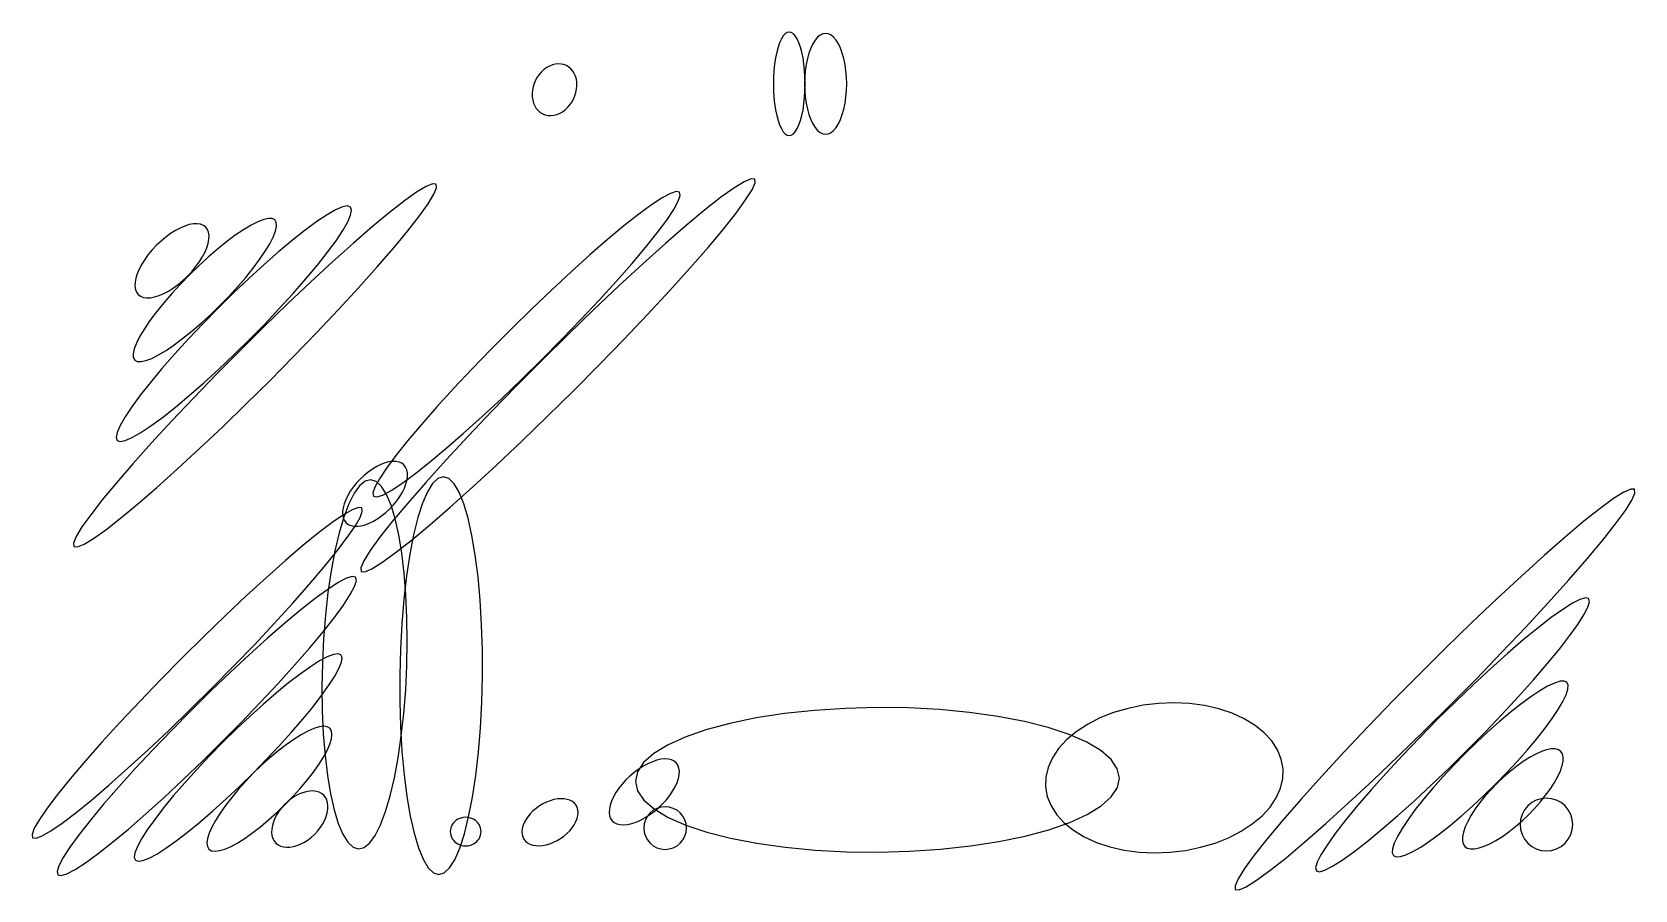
# Model space of a CAD drawing. Extents: x -292 to 292, y -205 to 211.
# Drawn here: x 71.9 to 129.3, y 107.3 to 138 of the extents above; entities that cross this region are included whole.
import ezdxf

# ---------------------------------------------------------------- set-up
doc = ezdxf.new("R2010")
doc.units = 0

msp = doc.modelspace()

# ---------------------------------------------------------------- linework, layer by layer
at = {"layer": 'CIRCLES'}
for p, q in [((94.466, 110.256), (94.322, 110.212)), ((94.615, 110.27), (94.466, 110.256)), ((94.764, 110.256), (94.615, 110.27)), ((94.908, 110.212), (94.764, 110.256)), ((125.507, 110.3), (125.39, 110.157)), ((125.65, 110.418), (125.507, 110.3)), ((125.813, 110.505), (125.65, 110.418)), ((125.99, 110.559), (125.813, 110.505)), ((126.174, 110.577), (125.99, 110.559)), ((126.359, 110.559), (126.174, 110.577)), ((126.536, 110.505), (126.359, 110.559)), ((126.699, 110.418), (126.536, 110.505)), ((126.842, 110.3), (126.699, 110.418)), ((126.959, 110.157), (126.842, 110.3)), ((93.865, 109.655), (93.85, 109.506)), ((93.909, 109.798), (93.865, 109.655)), ((93.979, 109.931), (93.909, 109.798)), ((94.074, 110.046), (93.979, 109.931)), ((94.19, 110.142), (94.074, 110.046)), ((94.322, 110.212), (94.19, 110.142)), ((95.04, 110.142), (94.908, 110.212)), ((95.156, 110.046), (95.04, 110.142)), ((95.251, 109.931), (95.156, 110.046)), ((95.321, 109.798), (95.251, 109.931)), ((95.365, 109.655), (95.321, 109.798)), ((95.38, 109.506), (95.365, 109.655)), ((125.249, 109.817), (125.23, 109.633)), ((125.302, 109.994), (125.249, 109.817)), ((125.39, 110.157), (125.302, 109.994)), ((127.047, 109.994), (126.959, 110.157)), ((127.1, 109.817), (127.047, 109.994)), ((127.119, 109.633), (127.1, 109.817)), ((93.85, 109.506), (93.865, 109.357)), ((93.865, 109.357), (93.909, 109.213)), ((93.909, 109.213), (93.979, 109.081)), ((93.979, 109.081), (94.074, 108.965)), ((95.156, 108.965), (95.251, 109.081)), ((95.251, 109.081), (95.321, 109.213)), ((95.321, 109.213), (95.365, 109.357)), ((95.365, 109.357), (95.38, 109.506)), ((125.23, 109.633), (125.249, 109.449)), ((125.249, 109.449), (125.302, 109.271)), ((125.302, 109.271), (125.39, 109.108)), ((125.39, 109.108), (125.507, 108.965)), ((126.842, 108.965), (126.959, 109.108)), ((126.959, 109.108), (127.047, 109.271)), ((127.047, 109.271), (127.1, 109.449)), ((127.1, 109.449), (127.119, 109.633)), ((94.074, 108.965), (94.19, 108.87)), ((94.19, 108.87), (94.322, 108.799)), ((94.322, 108.799), (94.466, 108.756)), ((94.466, 108.756), (94.615, 108.741)), ((94.615, 108.741), (94.764, 108.756)), ((94.764, 108.756), (94.908, 108.799)), ((94.908, 108.799), (95.04, 108.87)), ((95.04, 108.87), (95.156, 108.965)), ((125.507, 108.965), (125.65, 108.848)), ((125.65, 108.848), (125.813, 108.761)), ((125.813, 108.761), (125.99, 108.707)), ((125.99, 108.707), (126.174, 108.689)), ((126.174, 108.689), (126.359, 108.707)), ((126.359, 108.707), (126.536, 108.761)), ((126.536, 108.761), (126.699, 108.848)), ((126.699, 108.848), (126.842, 108.965))]:
    msp.add_line(p, q, dxfattribs=at)
at = {"layer": 'ELLIPSES'}
for p, q in [((98.776, 137.783), (98.714, 137.648)), ((98.843, 137.89), (98.776, 137.783)), ((98.913, 137.968), (98.843, 137.89)), ((98.986, 138.016), (98.913, 137.968)), ((99.06, 138.031), (98.986, 138.016)), ((99.134, 138.016), (99.06, 138.031)), ((99.207, 137.968), (99.134, 138.016)), ((99.277, 137.89), (99.207, 137.968)), ((99.344, 137.783), (99.277, 137.89)), ((99.406, 137.648), (99.344, 137.783)), ((100.073, 137.847), (99.985, 137.742)), ((100.167, 137.923), (100.073, 137.847)), ((100.263, 137.969), (100.167, 137.923)), ((100.362, 137.984), (100.263, 137.969)), ((100.46, 137.969), (100.362, 137.984)), ((100.557, 137.923), (100.46, 137.969)), ((100.65, 137.847), (100.557, 137.923)), ((100.739, 137.742), (100.65, 137.847)), ((98.609, 137.305), (98.568, 137.104)), ((98.658, 137.488), (98.609, 137.305)), ((98.714, 137.648), (98.658, 137.488)), ((99.462, 137.488), (99.406, 137.648)), ((99.511, 137.305), (99.462, 137.488)), ((99.552, 137.104), (99.511, 137.305)), ((99.764, 137.277), (99.709, 137.08)), ((99.829, 137.454), (99.764, 137.277)), ((99.903, 137.61), (99.829, 137.454)), ((99.985, 137.742), (99.903, 137.61)), ((100.821, 137.61), (100.739, 137.742)), ((100.895, 137.454), (100.821, 137.61)), ((100.96, 137.277), (100.895, 137.454)), ((101.015, 137.08), (100.96, 137.277)), ((90.276, 136.688), (90.187, 136.606)), ((90.372, 136.757), (90.276, 136.688)), ((90.472, 136.813), (90.372, 136.757)), ((90.576, 136.855), (90.472, 136.813)), ((90.681, 136.881), (90.576, 136.855)), ((90.785, 136.891), (90.681, 136.881)), ((90.888, 136.886), (90.785, 136.891)), ((90.986, 136.865), (90.888, 136.886)), ((91.079, 136.829), (90.986, 136.865)), ((91.164, 136.778), (91.079, 136.829)), ((91.24, 136.713), (91.164, 136.778)), ((91.307, 136.635), (91.24, 136.713)), ((91.362, 136.545), (91.307, 136.635)), ((98.511, 136.656), (98.497, 136.418)), ((98.535, 136.886), (98.511, 136.656)), ((98.568, 137.104), (98.535, 136.886)), ((99.585, 136.886), (99.552, 137.104)), ((99.609, 136.656), (99.585, 136.886)), ((99.623, 136.418), (99.609, 136.656)), ((99.633, 136.644), (99.614, 136.412)), ((99.665, 136.868), (99.633, 136.644)), ((99.709, 137.08), (99.665, 136.868)), ((101.058, 136.868), (101.015, 137.08)), ((101.09, 136.644), (101.058, 136.868)), ((101.109, 136.412), (101.09, 136.644)), ((89.885, 136.066), (89.861, 135.945)), ((89.923, 136.185), (89.885, 136.066)), ((89.972, 136.301), (89.923, 136.185)), ((90.033, 136.411), (89.972, 136.301)), ((90.105, 136.513), (90.033, 136.411)), ((90.187, 136.606), (90.105, 136.513)), ((91.406, 136.446), (91.362, 136.545)), ((91.436, 136.339), (91.406, 136.446)), ((91.453, 136.225), (91.436, 136.339)), ((91.446, 135.986), (91.456, 136.107)), ((91.456, 136.107), (91.453, 136.225)), ((98.497, 136.418), (98.492, 136.176)), ((98.492, 136.176), (98.497, 135.934)), ((99.614, 136.412), (99.608, 136.176)), ((99.608, 136.176), (99.614, 135.94)), ((99.628, 136.176), (99.623, 136.418)), ((99.623, 135.934), (99.628, 136.176)), ((101.116, 136.176), (101.109, 136.412)), ((101.109, 135.94), (101.116, 136.176)), ((89.861, 135.945), (89.851, 135.824)), ((89.851, 135.824), (89.854, 135.706)), ((89.854, 135.706), (89.871, 135.592)), ((89.871, 135.592), (89.902, 135.485)), ((89.902, 135.485), (89.945, 135.385)), ((91.202, 135.418), (91.274, 135.52)), ((91.274, 135.52), (91.335, 135.63)), ((91.335, 135.63), (91.385, 135.746)), ((91.385, 135.746), (91.422, 135.865)), ((91.422, 135.865), (91.446, 135.986)), ((98.497, 135.934), (98.511, 135.695)), ((98.511, 135.695), (98.535, 135.466)), ((99.585, 135.466), (99.609, 135.695)), ((99.609, 135.695), (99.623, 135.934)), ((99.614, 135.94), (99.633, 135.708)), ((99.633, 135.708), (99.665, 135.484)), ((99.665, 135.484), (99.709, 135.272)), ((101.015, 135.272), (101.058, 135.484)), ((101.058, 135.484), (101.09, 135.708)), ((101.09, 135.708), (101.109, 135.94)), ((89.945, 135.385), (90, 135.296)), ((90, 135.296), (90.067, 135.218)), ((90.067, 135.218), (90.143, 135.153)), ((90.143, 135.153), (90.229, 135.102)), ((90.229, 135.102), (90.321, 135.066)), ((90.321, 135.066), (90.42, 135.045)), ((90.42, 135.045), (90.522, 135.039)), ((90.522, 135.039), (90.626, 135.05)), ((90.626, 135.05), (90.731, 135.076)), ((90.731, 135.076), (90.835, 135.118)), ((90.835, 135.118), (90.936, 135.174)), ((90.936, 135.174), (91.031, 135.243)), ((91.031, 135.243), (91.121, 135.325)), ((91.121, 135.325), (91.202, 135.418)), ((98.535, 135.466), (98.568, 135.248)), ((98.568, 135.248), (98.609, 135.046)), ((98.609, 135.046), (98.658, 134.864)), ((99.462, 134.864), (99.511, 135.046)), ((99.511, 135.046), (99.552, 135.248)), ((99.552, 135.248), (99.585, 135.466)), ((99.709, 135.272), (99.764, 135.075)), ((99.764, 135.075), (99.829, 134.897)), ((100.895, 134.897), (100.96, 135.075)), ((100.96, 135.075), (101.015, 135.272)), ((98.658, 134.864), (98.714, 134.704)), ((98.714, 134.704), (98.776, 134.569)), ((98.776, 134.569), (98.843, 134.461)), ((98.843, 134.461), (98.913, 134.383)), ((98.913, 134.383), (98.986, 134.336)), ((98.986, 134.336), (99.06, 134.32)), ((99.06, 134.32), (99.134, 134.336)), ((99.134, 134.336), (99.207, 134.383)), ((99.207, 134.383), (99.277, 134.461)), ((99.277, 134.461), (99.344, 134.569)), ((99.344, 134.569), (99.406, 134.704)), ((99.406, 134.704), (99.462, 134.864)), ((99.829, 134.897), (99.903, 134.741)), ((99.903, 134.741), (99.985, 134.61)), ((99.985, 134.61), (100.073, 134.505)), ((100.073, 134.505), (100.167, 134.429)), ((100.167, 134.429), (100.263, 134.383)), ((100.263, 134.383), (100.362, 134.367)), ((100.362, 134.367), (100.46, 134.383)), ((100.46, 134.383), (100.557, 134.429)), ((100.557, 134.429), (100.65, 134.505)), ((100.65, 134.505), (100.739, 134.61)), ((100.739, 134.61), (100.821, 134.741)), ((100.821, 134.741), (100.895, 134.897)), ((97.439, 132.665), (97.074, 132.438)), ((97.69, 132.773), (97.439, 132.665)), ((97.823, 132.761), (97.69, 132.773)), ((97.726, 132.377), (97.835, 132.628)), ((97.835, 132.628), (97.823, 132.761)), ((85.715, 132.291), (85.277, 131.979)), ((86.055, 132.498), (85.715, 132.291)), ((86.289, 132.594), (86.055, 132.498)), ((86.127, 131.88), (86.333, 132.219)), ((86.415, 132.58), (86.289, 132.594)), ((86.333, 132.219), (86.43, 132.454)), ((86.43, 132.454), (86.415, 132.58)), ((94.506, 132.089), (94.125, 131.838)), ((94.804, 132.25), (94.506, 132.089)), ((95.014, 132.318), (94.804, 132.25)), ((95.132, 132.293), (95.014, 132.318)), ((95.087, 131.966), (95.156, 132.175)), ((95.156, 132.175), (95.132, 132.293)), ((96.601, 132.097), (96.029, 131.646)), ((97.074, 132.438), (96.601, 132.097)), ((97.498, 132.013), (97.726, 132.377)), ((82.508, 131.481), (82.143, 131.239)), ((82.815, 131.658), (82.508, 131.481)), ((83.061, 131.764), (82.815, 131.658)), ((83.239, 131.798), (83.061, 131.764)), ((83.348, 131.761), (83.239, 131.798)), ((83.246, 131.228), (83.352, 131.473)), ((83.386, 131.652), (83.348, 131.761)), ((83.352, 131.473), (83.386, 131.652)), ((84.747, 131.565), (84.135, 131.058)), ((85.277, 131.979), (84.747, 131.565)), ((85.815, 131.441), (86.127, 131.88)), ((93.668, 131.501), (93.141, 131.085)), ((94.125, 131.838), (93.668, 131.501)), ((94.671, 131.289), (94.924, 131.669)), ((94.924, 131.669), (95.087, 131.966)), ((96.029, 131.646), (95.366, 131.094)), ((96.703, 130.97), (97.155, 131.541)), ((97.155, 131.541), (97.498, 132.013)), ((77.078, 130.918), (76.904, 130.808)), ((77.249, 131.009), (77.078, 130.918)), ((77.416, 131.08), (77.249, 131.009)), ((77.574, 131.13), (77.416, 131.08)), ((77.722, 131.157), (77.574, 131.13)), ((77.857, 131.162), (77.722, 131.157)), ((77.977, 131.144), (77.857, 131.162)), ((78.079, 131.104), (77.977, 131.144)), ((78.161, 131.042), (78.079, 131.104)), ((78.223, 130.959), (78.161, 131.042)), ((78.263, 130.857), (78.223, 130.959)), ((79.516, 130.949), (79.222, 130.749)), ((79.787, 131.111), (79.516, 130.949)), ((80.029, 131.234), (79.787, 131.111)), ((80.238, 131.315), (80.029, 131.234)), ((80.412, 131.353), (80.238, 131.315)), ((80.546, 131.347), (80.412, 131.353)), ((80.639, 131.297), (80.546, 131.347)), ((80.576, 130.686), (80.657, 130.896)), ((80.689, 131.204), (80.639, 131.297)), ((80.657, 130.896), (80.695, 131.069)), ((80.695, 131.069), (80.689, 131.204)), ((81.727, 130.933), (81.268, 130.57)), ((82.143, 131.239), (81.727, 130.933)), ((82.828, 130.555), (83.07, 130.92)), ((83.07, 130.92), (83.246, 131.228)), ((84.135, 131.058), (83.451, 130.466)), ((84.896, 130.298), (85.402, 130.911)), ((85.402, 130.911), (85.815, 131.441)), ((93.141, 131.085), (92.555, 130.597)), ((94.332, 130.834), (94.671, 131.289)), ((95.366, 131.094), (94.625, 130.451)), ((96.15, 130.309), (96.703, 130.97)), ((76.4, 130.388), (76.247, 130.226)), ((76.562, 130.541), (76.4, 130.388)), ((76.731, 130.682), (76.562, 130.541)), ((76.904, 130.808), (76.731, 130.682)), ((78.199, 130.296), (78.249, 130.455)), ((78.249, 130.455), (78.276, 130.603)), ((78.281, 130.738), (78.263, 130.857)), ((78.276, 130.603), (78.281, 130.738)), ((78.909, 130.516), (78.583, 130.253)), ((79.222, 130.749), (78.909, 130.516)), ((80.291, 130.174), (80.454, 130.444)), ((80.454, 130.444), (80.576, 130.686)), ((81.268, 130.57), (80.773, 130.156)), ((82.523, 130.139), (82.828, 130.555)), ((83.451, 130.466), (82.706, 129.799)), ((92.555, 130.597), (91.92, 130.044)), ((93.421, 129.726), (93.913, 130.31)), ((94.625, 130.451), (93.818, 129.727)), ((93.913, 130.31), (94.332, 130.834)), ((95.504, 129.569), (96.15, 130.309)), ((75.98, 129.884), (75.87, 129.71)), ((76.106, 130.057), (75.98, 129.884)), ((76.247, 130.226), (76.106, 130.057)), ((77.801, 129.612), (77.927, 129.785)), ((78.249, 129.965), (77.913, 129.657)), ((77.927, 129.785), (78.037, 129.958)), ((78.037, 129.958), (78.128, 130.13)), ((78.128, 130.13), (78.199, 130.296)), ((78.583, 130.253), (78.249, 129.965)), ((79.858, 129.567), (80.091, 129.88)), ((80.091, 129.88), (80.291, 130.174)), ((80.773, 130.156), (80.25, 129.698)), ((82.706, 129.799), (81.914, 129.069)), ((82.16, 129.679), (82.523, 130.139)), ((84.305, 129.613), (84.896, 130.298)), ((91.92, 130.044), (91.245, 129.437)), ((75.658, 129.213), (75.631, 129.065)), ((75.708, 129.372), (75.658, 129.213)), ((75.779, 129.539), (75.708, 129.372)), ((75.87, 129.71), (75.779, 129.539)), ((77.581, 129.334), (77.258, 129.002)), ((77.345, 129.127), (77.508, 129.28)), ((77.508, 129.28), (77.66, 129.443)), ((77.913, 129.657), (77.581, 129.334)), ((77.66, 129.443), (77.801, 129.612)), ((79.709, 129.204), (79.159, 128.681)), ((79.307, 128.907), (79.595, 129.241)), ((79.595, 129.241), (79.858, 129.567)), ((80.25, 129.698), (79.709, 129.204)), ((81.289, 128.66), (81.747, 129.183)), ((81.747, 129.183), (82.16, 129.679)), ((83.638, 128.868), (84.305, 129.613)), ((91.245, 129.437), (90.544, 128.785)), ((92.865, 129.094), (93.421, 129.726)), ((93.818, 129.727), (92.959, 128.934)), ((94.778, 128.764), (95.504, 129.569)), ((75.631, 129.065), (75.626, 128.931)), ((75.626, 128.931), (75.644, 128.811)), ((75.644, 128.811), (75.684, 128.709)), ((75.684, 128.709), (75.746, 128.627)), ((75.746, 128.627), (75.828, 128.565)), ((76.333, 128.539), (76.491, 128.589)), ((76.491, 128.589), (76.658, 128.66)), ((76.658, 128.66), (76.829, 128.751)), ((76.95, 128.666), (76.662, 128.332)), ((76.829, 128.751), (77.003, 128.86)), ((77.258, 129.002), (76.95, 128.666)), ((77.003, 128.86), (77.176, 128.987)), ((77.176, 128.987), (77.345, 129.127)), ((79.159, 128.681), (78.609, 128.14)), ((78.999, 128.571), (79.307, 128.907)), ((80.796, 128.119), (81.289, 128.66)), ((81.914, 129.069), (81.088, 128.287)), ((82.908, 128.075), (83.638, 128.868)), ((90.544, 128.785), (89.827, 128.1)), ((92.959, 128.934), (92.063, 128.086)), ((92.253, 128.423), (92.865, 129.094)), ((93.983, 127.907), (94.778, 128.764)), ((75.828, 128.565), (75.93, 128.524)), ((75.93, 128.524), (76.05, 128.506)), ((76.05, 128.506), (76.185, 128.511)), ((76.185, 128.511), (76.333, 128.539)), ((76.662, 128.332), (76.399, 128.005)), ((78.609, 128.14), (78.069, 127.589)), ((78.344, 127.915), (78.676, 128.238)), ((78.676, 128.238), (78.999, 128.571)), ((81.088, 128.287), (80.242, 127.468)), ((80.274, 127.568), (80.796, 128.119)), ((82.128, 127.248), (82.908, 128.075)), ((89.827, 128.1), (89.107, 127.393)), ((92.063, 128.086), (91.144, 127.198)), ((91.597, 127.725), (92.253, 128.423)), ((76.166, 127.693), (75.966, 127.399)), ((76.399, 128.005), (76.166, 127.693)), ((78.069, 127.589), (77.547, 127.039)), ((77.674, 127.319), (78.008, 127.607)), ((78.008, 127.607), (78.344, 127.915)), ((80.242, 127.468), (79.391, 126.625)), ((79.734, 127.017), (80.274, 127.568)), ((90.908, 127.012), (91.597, 127.725)), ((93.133, 127.013), (93.983, 127.907)), ((75.681, 126.886), (75.6, 126.677)), ((75.803, 127.128), (75.681, 126.886)), ((75.966, 127.399), (75.803, 127.128)), ((77.035, 126.823), (77.348, 127.057)), ((77.547, 127.039), (77.053, 126.497)), ((77.348, 127.057), (77.674, 127.319)), ((79.184, 126.476), (79.734, 127.017)), ((81.309, 126.402), (82.128, 127.248)), ((89.107, 127.393), (88.396, 126.677)), ((90.198, 126.296), (90.908, 127.012)), ((91.144, 127.198), (90.219, 126.286)), ((92.243, 126.097), (93.133, 127.013)), ((75.6, 126.677), (75.562, 126.503)), ((75.562, 126.503), (75.568, 126.369)), ((75.568, 126.369), (75.618, 126.276)), ((76.019, 126.257), (76.228, 126.338)), ((76.228, 126.338), (76.47, 126.461)), ((76.47, 126.461), (76.741, 126.624)), ((77.053, 126.497), (76.596, 125.974)), ((76.741, 126.624), (77.035, 126.823)), ((79.391, 126.625), (78.549, 125.773)), ((78.633, 125.954), (79.184, 126.476)), ((80.467, 125.55), (81.309, 126.402)), ((88.396, 126.677), (87.707, 125.964)), ((89.478, 125.59), (90.198, 126.296)), ((75.618, 126.276), (75.711, 126.226)), ((75.711, 126.226), (75.845, 126.22)), ((75.845, 126.22), (76.019, 126.257)), ((76.596, 125.974), (76.182, 125.478)), ((78.549, 125.773), (77.731, 124.926)), ((78.092, 125.459), (78.633, 125.954)), ((87.707, 125.964), (87.051, 125.266)), ((90.219, 126.286), (89.304, 125.363)), ((91.327, 125.174), (92.243, 126.097)), ((76.182, 125.478), (75.82, 125.018)), ((77.57, 125.001), (78.092, 125.459)), ((79.616, 124.707), (80.467, 125.55)), ((87.051, 125.266), (86.44, 124.596)), ((89.304, 125.363), (88.413, 124.447)), ((88.761, 124.905), (89.478, 125.59)), ((90.402, 124.262), (91.327, 125.174)), ((75.515, 124.602), (75.273, 124.237)), ((75.82, 125.018), (75.515, 124.602)), ((76.615, 124.224), (77.075, 124.587)), ((77.731, 124.926), (76.95, 124.099)), ((77.075, 124.587), (77.57, 125.001)), ((78.77, 123.888), (79.616, 124.707)), ((86.44, 124.596), (85.884, 123.963)), ((88.059, 124.253), (88.761, 124.905)), ((75.273, 124.237), (75.097, 123.929)), ((76.2, 123.919), (76.615, 124.224)), ((76.95, 124.099), (76.22, 123.307)), ((87.385, 123.645), (88.059, 124.253)), ((88.413, 124.447), (87.564, 123.553)), ((89.484, 123.374), (90.402, 124.262)), ((74.991, 123.684), (74.957, 123.505)), ((74.957, 123.505), (74.994, 123.396)), ((75.097, 123.929), (74.991, 123.684)), ((75.282, 123.393), (75.528, 123.5)), ((75.528, 123.5), (75.835, 123.676)), ((75.835, 123.676), (76.2, 123.919)), ((77.944, 123.106), (78.77, 123.888)), ((85.884, 123.963), (85.392, 123.38)), ((86.749, 123.093), (87.385, 123.645)), ((87.564, 123.553), (86.769, 122.696)), ((74.994, 123.396), (75.103, 123.359)), ((75.103, 123.359), (75.282, 123.393)), ((76.22, 123.307), (75.554, 122.562)), ((77.152, 122.375), (77.944, 123.106)), ((84.973, 122.856), (84.634, 122.4)), ((85.392, 123.38), (84.973, 122.856)), ((86.163, 122.604), (86.749, 123.093)), ((88.587, 122.526), (89.484, 123.374)), ((75.554, 122.562), (74.962, 121.877)), ((76.408, 121.708), (77.152, 122.375)), ((84.132, 122.369), (83.981, 122.263)), ((84.284, 122.46), (84.132, 122.369)), ((84.435, 122.534), (84.284, 122.46)), ((84.634, 122.4), (84.381, 122.021)), ((84.583, 122.59), (84.435, 122.534)), ((84.724, 122.627), (84.583, 122.59)), ((84.857, 122.644), (84.724, 122.627)), ((84.98, 122.642), (84.857, 122.644)), ((85.089, 122.62), (84.98, 122.642)), ((85.183, 122.578), (85.089, 122.62)), ((85.262, 122.517), (85.183, 122.578)), ((85.322, 122.439), (85.262, 122.517)), ((85.364, 122.345), (85.322, 122.439)), ((85.386, 122.235), (85.364, 122.345)), ((85.637, 122.188), (86.163, 122.604)), ((86.769, 122.696), (86.042, 121.891)), ((87.728, 121.733), (88.587, 122.526)), ((74.962, 121.877), (74.456, 121.264)), ((75.724, 121.116), (76.408, 121.708)), ((83.445, 121.727), (83.339, 121.577)), ((83.564, 121.874), (83.445, 121.727)), ((83.672, 121.774), (83.476, 121.502)), ((83.695, 122.013), (83.564, 121.874)), ((83.871, 121.936), (83.672, 121.774)), ((83.835, 122.144), (83.695, 122.013)), ((83.981, 122.263), (83.835, 122.144)), ((84.071, 121.986), (83.871, 121.936)), ((84.266, 121.923), (84.071, 121.986)), ((84.218, 121.724), (84.148, 121.514)), ((84.381, 122.021), (84.218, 121.724)), ((84.455, 121.748), (84.266, 121.923)), ((84.633, 121.464), (84.455, 121.748)), ((84.799, 121.601), (85.18, 121.852)), ((85.18, 121.852), (85.637, 122.188)), ((85.278, 121.691), (85.334, 121.839)), ((85.334, 121.839), (85.371, 121.98)), ((85.371, 121.98), (85.389, 122.113)), ((85.389, 122.113), (85.386, 122.235)), ((86.042, 121.891), (85.397, 121.151)), ((86.288, 121.855), (86.101, 121.557)), ((86.48, 122.034), (86.288, 121.855)), ((86.674, 122.093), (86.48, 122.034)), ((86.866, 122.03), (86.674, 122.093)), ((87.054, 121.846), (86.866, 122.03)), ((86.921, 121.009), (87.728, 121.733)), ((87.234, 121.544), (87.054, 121.846)), ((74.456, 121.264), (74.043, 120.734)), ((83.118, 121.126), (83.081, 120.984)), ((83.286, 121.125), (83.105, 120.65)), ((83.174, 121.273), (83.118, 121.126)), ((83.248, 121.424), (83.174, 121.273)), ((83.339, 121.577), (83.248, 121.424)), ((83.476, 121.502), (83.286, 121.125)), ((84.148, 121.514), (84.173, 121.396)), ((84.173, 121.396), (84.291, 121.371)), ((84.291, 121.371), (84.501, 121.44)), ((84.501, 121.44), (84.799, 121.601)), ((84.798, 121.075), (84.633, 121.464)), ((85.397, 121.151), (84.843, 120.49)), ((84.888, 121.091), (85.007, 121.237)), ((85.007, 121.237), (85.113, 121.387)), ((85.113, 121.387), (85.204, 121.54)), ((85.204, 121.54), (85.278, 121.691)), ((85.922, 121.147), (85.755, 120.631)), ((86.101, 121.557), (85.922, 121.147)), ((87.403, 121.129), (87.234, 121.544)), ((87.558, 120.61), (87.403, 121.129)), ((128.578, 121.311), (128.099, 120.961)), ((128.947, 121.544), (128.578, 121.311)), ((129.201, 121.656), (128.947, 121.544)), ((129.003, 120.887), (129.234, 121.257)), ((129.334, 121.645), (129.201, 121.656)), ((129.234, 121.257), (129.346, 121.511)), ((129.346, 121.511), (129.334, 121.645)), ((74.043, 120.734), (73.731, 120.295)), ((74.581, 120.196), (75.111, 120.609)), ((75.111, 120.609), (75.724, 121.116)), ((83.095, 120.732), (82.69, 120.454)), ((83.105, 120.65), (82.938, 120.084)), ((83.081, 120.984), (83.064, 120.851)), ((83.064, 120.851), (83.066, 120.729)), ((83.066, 120.729), (83.089, 120.619)), ((83.089, 120.619), (83.13, 120.525)), ((83.409, 120.914), (83.095, 120.732)), ((83.629, 120.996), (83.409, 120.914)), ((83.508, 120.32), (83.689, 120.636)), ((83.75, 120.976), (83.629, 120.996)), ((83.689, 120.636), (83.77, 120.855)), ((83.77, 120.855), (83.75, 120.976)), ((84.169, 120.504), (84.321, 120.595)), ((84.321, 120.595), (84.471, 120.701)), ((84.471, 120.701), (84.618, 120.82)), ((84.618, 120.82), (84.757, 120.951)), ((84.757, 120.951), (84.888, 121.091)), ((84.946, 120.589), (84.798, 121.075)), ((85.076, 120.014), (84.946, 120.589)), ((85.755, 120.631), (85.602, 120.018)), ((86.18, 120.366), (86.921, 121.009)), ((87.697, 119.993), (87.558, 120.61)), ((128.099, 120.961), (127.519, 120.5)), ((128.654, 120.407), (129.003, 120.887)), ((73.731, 120.295), (73.525, 119.955)), ((74.143, 119.883), (74.581, 120.196)), ((82.203, 120.083), (81.642, 119.626)), ((82.69, 120.454), (82.203, 120.083)), ((82.938, 120.084), (82.786, 119.438)), ((83.13, 120.525), (83.191, 120.447)), ((83.191, 120.447), (83.269, 120.386)), ((83.23, 119.916), (83.508, 120.32)), ((83.269, 120.386), (83.364, 120.344)), ((83.364, 120.344), (83.473, 120.322)), ((83.473, 120.322), (83.595, 120.32)), ((83.595, 120.32), (83.728, 120.337)), ((83.728, 120.337), (83.87, 120.374)), ((83.87, 120.374), (84.017, 120.43)), ((84.017, 120.43), (84.169, 120.504)), ((84.843, 120.49), (84.391, 119.919)), ((85.185, 119.359), (85.076, 120.014)), ((85.602, 120.018), (85.466, 119.318)), ((85.518, 119.814), (86.18, 120.366)), ((87.816, 119.291), (87.697, 119.993)), ((127.519, 120.5), (126.848, 119.935)), ((128.195, 119.826), (128.654, 120.407)), ((73.525, 119.955), (73.429, 119.721)), ((73.429, 119.721), (73.443, 119.595)), ((73.443, 119.595), (73.569, 119.58)), ((73.569, 119.58), (73.804, 119.677)), ((73.804, 119.677), (74.143, 119.883)), ((81.642, 119.626), (81.016, 119.092)), ((82.405, 118.865), (82.86, 119.428)), ((82.786, 119.438), (82.652, 118.723)), ((82.86, 119.428), (83.23, 119.916)), ((84.048, 119.447), (83.82, 119.083)), ((84.391, 119.919), (84.048, 119.447)), ((84.945, 119.363), (85.518, 119.814)), ((126.848, 119.935), (126.096, 119.278)), ((127.633, 119.153), (128.195, 119.826)), ((81.016, 119.092), (80.336, 118.488)), ((81.872, 118.238), (82.405, 118.865)), ((83.82, 119.083), (83.712, 118.832)), ((83.712, 118.832), (83.724, 118.699)), ((84.107, 118.795), (84.472, 119.022)), ((84.472, 119.022), (84.945, 119.363)), ((85.272, 118.637), (85.185, 119.359)), ((85.466, 119.318), (85.349, 118.544)), ((87.915, 118.514), (87.816, 119.291)), ((126.096, 119.278), (125.278, 118.538)), ((126.977, 118.399), (127.633, 119.153)), ((80.336, 118.488), (79.613, 117.826)), ((82.909, 118.301), (82.535, 118.058)), ((82.652, 118.723), (82.539, 117.95)), ((83.203, 118.456), (82.909, 118.301)), ((83.411, 118.521), (83.203, 118.456)), ((83.529, 118.493), (83.411, 118.521)), ((83.492, 118.167), (83.557, 118.375)), ((83.557, 118.375), (83.529, 118.493)), ((83.724, 118.699), (83.856, 118.687)), ((83.856, 118.687), (84.107, 118.795)), ((85.349, 118.544), (85.254, 117.709)), ((85.333, 117.858), (85.272, 118.637)), ((87.991, 117.677), (87.915, 118.514)), ((125.278, 118.538), (124.407, 117.728)), ((126.24, 117.579), (126.977, 118.399)), ((79.613, 117.826), (78.86, 117.117)), ((81.27, 117.556), (81.872, 118.238)), ((82.087, 117.732), (81.572, 117.327)), ((82.535, 118.058), (82.087, 117.732)), ((82.539, 117.95), (82.449, 117.133)), ((83.094, 117.499), (83.337, 117.874)), ((83.337, 117.874), (83.492, 118.167)), ((85.254, 117.709), (85.181, 116.827)), ((85.37, 117.037), (85.333, 117.858)), ((88.042, 116.793), (87.991, 117.677)), ((124.407, 117.728), (123.498, 116.863)), ((127.378, 117.701), (127.106, 117.563)), ((127.572, 117.756), (127.378, 117.701)), ((127.685, 117.727), (127.572, 117.756)), ((127.714, 117.614), (127.685, 117.727)), ((78.86, 117.117), (78.09, 116.373)), ((80.61, 116.832), (81.27, 117.556)), ((81.572, 117.327), (80.999, 116.851)), ((82.449, 117.133), (82.382, 116.286)), ((82.768, 117.051), (83.094, 117.499)), ((125.433, 116.706), (126.24, 117.579)), ((126.761, 117.344), (126.347, 117.049)), ((127.106, 117.563), (126.761, 117.344)), ((127.303, 116.802), (127.521, 117.148)), ((127.521, 117.148), (127.659, 117.42)), ((127.659, 117.42), (127.714, 117.614)), ((79.903, 116.077), (80.61, 116.832)), ((80.999, 116.851), (80.379, 116.311)), ((81.886, 115.964), (82.363, 116.536)), ((82.363, 116.536), (82.768, 117.051)), ((85.181, 116.827), (85.133, 115.913)), ((85.381, 116.187), (85.37, 117.037)), ((88.07, 115.878), (88.042, 116.793)), ((123.498, 116.863), (122.567, 115.957)), ((124.571, 115.794), (125.433, 116.706)), ((125.874, 116.681), (125.348, 116.248)), ((126.347, 117.049), (125.874, 116.681)), ((127.008, 116.389), (127.303, 116.802)), ((78.09, 116.373), (77.316, 115.607)), ((79.16, 115.306), (79.903, 116.077)), ((80.379, 116.311), (79.721, 115.718)), ((81.347, 115.343), (81.886, 115.964)), ((82.382, 116.286), (82.341, 115.423)), ((85.365, 115.323), (85.381, 116.187)), ((122.567, 115.957), (121.629, 115.025)), ((125.348, 116.248), (124.778, 115.757)), ((126.641, 115.915), (127.008, 116.389)), ((77.316, 115.607), (76.552, 114.831)), ((79.721, 115.718), (79.037, 115.081)), ((82.238, 115.495), (81.911, 115.287)), ((82.515, 115.644), (82.238, 115.495)), ((82.341, 115.423), (82.326, 114.559)), ((82.737, 115.731), (82.515, 115.644)), ((82.901, 115.755), (82.737, 115.731)), ((83.004, 115.716), (82.901, 115.755)), ((82.932, 115.227), (83.019, 115.449)), ((83.043, 115.613), (83.004, 115.716)), ((83.019, 115.449), (83.043, 115.613)), ((85.133, 115.913), (85.109, 114.982)), ((88.071, 114.948), (88.07, 115.878)), ((123.668, 114.859), (124.571, 115.794)), ((124.778, 115.757), (124.175, 115.216)), ((125.717, 114.818), (126.208, 115.388)), ((126.208, 115.388), (126.641, 115.915)), ((76.552, 114.831), (75.81, 114.059)), ((79.037, 115.081), (78.338, 114.411)), ((78.396, 114.53), (79.16, 115.306)), ((80.754, 114.685), (81.347, 115.343)), ((81.54, 115.023), (81.131, 114.708)), ((81.911, 115.287), (81.54, 115.023)), ((82.575, 114.623), (82.783, 114.95)), ((82.783, 114.95), (82.932, 115.227)), ((85.109, 114.982), (85.111, 114.052)), ((85.324, 114.461), (85.365, 115.323)), ((88.048, 114.018), (88.071, 114.948)), ((121.629, 115.025), (120.7, 114.084)), ((122.739, 113.918), (123.668, 114.859)), ((124.175, 115.216), (123.548, 114.635)), ((125.177, 114.215), (125.717, 114.818)), ((77.622, 113.763), (78.396, 114.53)), ((78.338, 114.411), (77.638, 113.72)), ((80.117, 114.001), (80.754, 114.685)), ((80.691, 114.348), (80.227, 113.947)), ((81.131, 114.708), (80.691, 114.348)), ((81.996, 113.843), (82.311, 114.252)), ((82.311, 114.252), (82.575, 114.623)), ((82.326, 114.559), (82.336, 113.71)), ((85.258, 113.613), (85.324, 114.461)), ((123.548, 114.635), (122.909, 114.023)), ((125.934, 114.42), (125.613, 114.206)), ((126.22, 114.586), (125.934, 114.42)), ((126.464, 114.702), (126.22, 114.586)), ((126.662, 114.765), (126.464, 114.702)), ((126.811, 114.774), (126.662, 114.765)), ((126.767, 114.039), (126.882, 114.283)), ((126.909, 114.729), (126.811, 114.774)), ((126.882, 114.283), (126.945, 114.482)), ((126.954, 114.631), (126.909, 114.729)), ((126.945, 114.482), (126.954, 114.631)), ((75.81, 114.059), (75.102, 113.305)), ((76.852, 113.019), (77.622, 113.763)), ((77.638, 113.72), (76.946, 113.019)), ((79.447, 113.303), (80.117, 114.001)), ((80.227, 113.947), (79.748, 113.514)), ((81.636, 113.403), (81.996, 113.843)), ((82.336, 113.71), (82.373, 112.888)), ((85.111, 114.052), (85.138, 113.137)), ((87.999, 113.103), (88.048, 114.018)), ((99.958, 113.723), (98.886, 113.607)), ((101.069, 113.796), (99.958, 113.723)), ((102.2, 113.826), (101.069, 113.796)), ((103.331, 113.811), (102.2, 113.826)), ((104.443, 113.753), (103.331, 113.811)), ((105.517, 113.651), (104.443, 113.753)), ((111.192, 113.795), (110.674, 113.643)), ((111.733, 113.905), (111.192, 113.795)), ((112.286, 113.97), (111.733, 113.905)), ((112.843, 113.99), (112.286, 113.97)), ((113.394, 113.964), (112.843, 113.99)), ((113.93, 113.892), (113.394, 113.964)), ((114.441, 113.776), (113.93, 113.892)), ((114.918, 113.618), (114.441, 113.776)), ((120.7, 114.084), (119.797, 113.15)), ((121.801, 112.987), (122.739, 113.918)), ((122.909, 114.023), (122.268, 113.391)), ((124.596, 113.588), (125.177, 114.215)), ((125.26, 113.948), (124.883, 113.65)), ((125.613, 114.206), (125.26, 113.948)), ((126.386, 113.433), (126.6, 113.754)), ((126.6, 113.754), (126.767, 114.039)), ((75.102, 113.305), (74.442, 112.581)), ((78.756, 112.602), (79.447, 113.303)), ((79.748, 113.514), (79.262, 113.056)), ((81.235, 112.939), (81.636, 113.403)), ((82.228, 113.132), (82.037, 113.073)), ((82.39, 113.153), (82.228, 113.132)), ((82.517, 113.136), (82.39, 113.153)), ((82.61, 113.081), (82.517, 113.136)), ((85.138, 113.137), (85.19, 112.253)), ((85.167, 112.796), (85.258, 113.613)), ((87.927, 112.221), (87.999, 113.103)), ((96.929, 113.255), (96.078, 113.026)), ((97.87, 113.45), (96.929, 113.255)), ((98.886, 113.607), (97.87, 113.45)), ((106.535, 113.508), (105.517, 113.651)), ((107.479, 113.326), (106.535, 113.508)), ((108.332, 113.108), (107.479, 113.326)), ((109.081, 112.858), (108.332, 113.108)), ((109.739, 113.221), (109.338, 112.959)), ((110.186, 113.45), (109.739, 113.221)), ((110.674, 113.643), (110.186, 113.45)), ((115.354, 113.42), (114.918, 113.618)), ((115.741, 113.186), (115.354, 113.42)), ((116.073, 112.92), (115.741, 113.186)), ((119.797, 113.15), (118.935, 112.238)), ((122.268, 113.391), (121.637, 112.749)), ((123.985, 112.948), (124.596, 113.588)), ((124.487, 113.317), (124.079, 112.955)), ((124.883, 113.65), (124.487, 113.317)), ((126.128, 113.08), (126.386, 113.433)), ((74.442, 112.581), (73.84, 111.899)), ((76.099, 112.31), (76.852, 113.019)), ((76.946, 113.019), (76.276, 112.32)), ((78.055, 111.91), (78.756, 112.602)), ((78.777, 112.58), (78.301, 112.095)), ((79.262, 113.056), (78.777, 112.58)), ((80.802, 112.46), (81.235, 112.939)), ((81.313, 112.682), (81.037, 112.487)), ((81.575, 112.846), (81.313, 112.682)), ((81.818, 112.977), (81.575, 112.846)), ((82.037, 113.073), (81.818, 112.977)), ((82.373, 112.888), (82.435, 112.11)), ((82.602, 112.508), (82.661, 112.699)), ((82.665, 112.988), (82.61, 113.081)), ((82.661, 112.699), (82.682, 112.861)), ((82.682, 112.861), (82.665, 112.988)), ((85.054, 112.024), (85.167, 112.796)), ((95.333, 112.767), (94.705, 112.481)), ((96.078, 113.026), (95.333, 112.767)), ((108.991, 112.669), (108.704, 112.356)), ((109.338, 112.959), (108.991, 112.669)), ((109.713, 112.58), (109.081, 112.858)), ((110.216, 112.28), (109.713, 112.58)), ((116.343, 112.626), (116.073, 112.92)), ((116.547, 112.31), (116.343, 112.626)), ((120.87, 112.081), (121.801, 112.987)), ((121.637, 112.749), (121.025, 112.11)), ((123.666, 112.571), (123.256, 112.17)), ((123.353, 112.307), (123.985, 112.948)), ((124.079, 112.955), (123.666, 112.571)), ((125.497, 112.306), (125.83, 112.702)), ((125.83, 112.702), (126.128, 113.08)), ((75.377, 111.648), (76.099, 112.31)), ((76.276, 112.32), (75.639, 111.636)), ((78.301, 112.095), (77.843, 111.609)), ((79.868, 111.489), (80.344, 111.974)), ((80.458, 112.021), (80.165, 111.757)), ((80.344, 111.974), (80.802, 112.46)), ((80.75, 112.266), (80.458, 112.021)), ((81.037, 112.487), (80.75, 112.266)), ((82.211, 111.785), (82.375, 112.046)), ((82.375, 112.046), (82.506, 112.289)), ((82.435, 112.11), (82.521, 111.387)), ((82.506, 112.289), (82.602, 112.508)), ((84.921, 111.308), (85.054, 112.024)), ((85.19, 112.253), (85.266, 111.416)), ((87.831, 111.386), (87.927, 112.221)), ((94.206, 112.173), (93.843, 111.85)), ((94.317, 111.937), (94.16, 111.884)), ((94.705, 112.481), (94.206, 112.173)), ((94.466, 111.97), (94.317, 111.937)), ((94.605, 111.984), (94.466, 111.97)), ((94.732, 111.977), (94.605, 111.984)), ((94.843, 111.951), (94.732, 111.977)), ((94.938, 111.904), (94.843, 111.951)), ((108.482, 112.024), (108.328, 111.68)), ((108.704, 112.356), (108.482, 112.024)), ((110.583, 111.961), (110.216, 112.28)), ((110.806, 111.63), (110.583, 111.961)), ((116.682, 111.977), (116.547, 112.31)), ((116.745, 111.632), (116.682, 111.977)), ((118.935, 112.238), (118.128, 111.364)), ((119.961, 111.215), (120.87, 112.081)), ((121.025, 112.11), (120.444, 111.483)), ((122.712, 111.675), (123.353, 112.307)), ((123.256, 112.17), (122.856, 111.76)), ((125.135, 111.899), (125.497, 112.306)), ((125.574, 112.037), (125.347, 111.893)), ((125.792, 112.155), (125.574, 112.037)), ((125.995, 112.247), (125.792, 112.155)), ((126.181, 112.309), (125.995, 112.247)), ((126.347, 112.341), (126.181, 112.309)), ((126.488, 112.343), (126.347, 112.341)), ((126.604, 112.314), (126.488, 112.343)), ((126.692, 112.254), (126.604, 112.314)), ((126.751, 112.166), (126.692, 112.254)), ((126.779, 112.05), (126.751, 112.166)), ((126.776, 111.908), (126.779, 112.05)), ((73.84, 111.899), (73.307, 111.271)), ((74.697, 111.045), (75.377, 111.648)), ((75.639, 111.636), (75.046, 110.978)), ((77.356, 111.241), (78.055, 111.91)), ((77.843, 111.609), (77.41, 111.13)), ((79.383, 111.013), (79.868, 111.489)), ((79.878, 111.48), (79.6, 111.192)), ((80.165, 111.757), (79.878, 111.48)), ((81.795, 111.221), (82.016, 111.508)), ((82.016, 111.508), (82.211, 111.785)), ((82.521, 111.387), (82.63, 110.732)), ((85.266, 111.416), (85.364, 110.64)), ((87.714, 110.612), (87.831, 111.386)), ((93.355, 111.37), (93.209, 111.23)), ((93.509, 111.5), (93.355, 111.37)), ((93.669, 111.619), (93.509, 111.5)), ((93.624, 111.516), (93.553, 111.177)), ((93.843, 111.85), (93.624, 111.516)), ((93.833, 111.723), (93.669, 111.619)), ((93.997, 111.812), (93.833, 111.723)), ((94.16, 111.884), (93.997, 111.812)), ((95.015, 111.839), (94.938, 111.904)), ((95.072, 111.756), (95.015, 111.839)), ((95.108, 111.657), (95.072, 111.756)), ((95.09, 111.28), (95.117, 111.417)), ((95.124, 111.543), (95.108, 111.657)), ((95.117, 111.417), (95.124, 111.543)), ((108.328, 111.68), (108.246, 111.33)), ((110.882, 111.293), (110.806, 111.63)), ((116.735, 111.281), (116.745, 111.632)), ((118.128, 111.364), (117.391, 110.544)), ((120.444, 111.483), (119.904, 110.879)), ((122.073, 111.063), (122.712, 111.675)), ((122.856, 111.76), (122.471, 111.347)), ((124.35, 111.076), (124.751, 111.486)), ((124.876, 111.538), (124.641, 111.334)), ((124.751, 111.486), (125.135, 111.899)), ((125.112, 111.726), (124.876, 111.538)), ((125.347, 111.893), (125.112, 111.726)), ((126.584, 111.355), (126.678, 111.558)), ((126.678, 111.558), (126.742, 111.743)), ((126.742, 111.743), (126.776, 111.908)), ((73.307, 111.271), (72.852, 110.709)), ((74.07, 110.51), (74.697, 111.045)), ((75.046, 110.978), (74.507, 110.358)), ((76.672, 110.604), (77.356, 111.241)), ((77.41, 111.13), (77.01, 110.667)), ((78.897, 110.555), (79.383, 111.013)), ((79.336, 110.9), (79.092, 110.607)), ((79.6, 111.192), (79.336, 110.9)), ((81.286, 110.636), (81.55, 110.929)), ((81.55, 110.929), (81.795, 111.221)), ((81.759, 110.809), (81.629, 110.771)), ((81.885, 110.831), (81.759, 110.809)), ((82.006, 110.835), (81.885, 110.831)), ((82.118, 110.822), (82.006, 110.835)), ((82.22, 110.792), (82.118, 110.822)), ((82.31, 110.745), (82.22, 110.792)), ((84.769, 110.662), (84.921, 111.308)), ((92.954, 110.93), (92.849, 110.775)), ((93.075, 111.082), (92.954, 110.93)), ((93.209, 111.23), (93.075, 111.082)), ((93.553, 111.177), (93.629, 110.84)), ((93.629, 110.84), (93.852, 110.509)), ((94.779, 110.675), (94.884, 110.83)), ((94.884, 110.83), (94.972, 110.984)), ((94.972, 110.984), (95.041, 111.135)), ((95.041, 111.135), (95.09, 111.28)), ((108.246, 111.33), (108.236, 110.98)), ((108.236, 110.98), (108.299, 110.635)), ((110.592, 110.62), (110.81, 110.954)), ((110.81, 110.954), (110.882, 111.293)), ((116.499, 110.587), (116.653, 110.931)), ((116.653, 110.931), (116.735, 111.281)), ((119.09, 110.406), (119.961, 111.215)), ((119.904, 110.879), (119.413, 110.309)), ((121.446, 110.482), (122.073, 111.063)), ((122.109, 110.94), (121.777, 110.544)), ((122.471, 111.347), (122.109, 110.94)), ((123.94, 110.675), (124.35, 111.076)), ((124.191, 110.89), (123.985, 110.657)), ((124.411, 111.117), (124.191, 110.89)), ((124.641, 111.334), (124.411, 111.117)), ((126.148, 110.68), (126.317, 110.912)), ((126.317, 110.912), (126.464, 111.139)), ((126.464, 111.139), (126.584, 111.355)), ((72.482, 110.221), (72.205, 109.816)), ((72.852, 110.709), (72.482, 110.221)), ((73.509, 110.053), (74.07, 110.51)), ((74.507, 110.358), (74.03, 109.785)), ((76.014, 110.01), (76.672, 110.604)), ((76.649, 110.227), (76.334, 109.818)), ((77.01, 110.667), (76.649, 110.227)), ((78.418, 110.122), (78.897, 110.555)), ((78.87, 110.32), (78.676, 110.044)), ((79.092, 110.607), (78.87, 110.32)), ((80.721, 110.071), (81.008, 110.349)), ((80.89, 110.244), (80.793, 110.121)), ((80.997, 110.36), (80.89, 110.244)), ((81.113, 110.468), (80.997, 110.36)), ((81.008, 110.349), (81.286, 110.636)), ((81.237, 110.564), (81.113, 110.468)), ((81.365, 110.647), (81.237, 110.564)), ((81.497, 110.717), (81.365, 110.647)), ((81.629, 110.771), (81.497, 110.717)), ((82.387, 110.683), (82.31, 110.745)), ((82.45, 110.606), (82.387, 110.683)), ((82.496, 110.515), (82.45, 110.606)), ((82.526, 110.413), (82.496, 110.515)), ((82.54, 110.301), (82.526, 110.413)), ((82.535, 110.181), (82.54, 110.301)), ((82.63, 110.732), (82.76, 110.157)), ((84.601, 110.096), (84.769, 110.662)), ((85.364, 110.64), (85.484, 109.937)), ((87.578, 109.913), (87.714, 110.612)), ((90.111, 110.297), (89.992, 110.212)), ((90.236, 110.371), (90.111, 110.297)), ((90.365, 110.435), (90.236, 110.371)), ((90.497, 110.486), (90.365, 110.435)), ((90.628, 110.524), (90.497, 110.486)), ((90.757, 110.548), (90.628, 110.524)), ((90.882, 110.558), (90.757, 110.548)), ((91, 110.553), (90.882, 110.558)), ((91.109, 110.534), (91, 110.553)), ((91.207, 110.501), (91.109, 110.534)), ((91.294, 110.455), (91.207, 110.501)), ((91.366, 110.396), (91.294, 110.455)), ((91.424, 110.325), (91.366, 110.396)), ((91.465, 110.244), (91.424, 110.325)), ((91.49, 110.154), (91.465, 110.244)), ((92.644, 110.325), (92.617, 110.188)), ((92.693, 110.471), (92.644, 110.325)), ((92.762, 110.621), (92.693, 110.471)), ((92.849, 110.775), (92.762, 110.621)), ((93.852, 110.509), (94.219, 110.19)), ((94.225, 110.105), (94.379, 110.235)), ((94.379, 110.235), (94.525, 110.376)), ((94.525, 110.376), (94.659, 110.523)), ((94.659, 110.523), (94.779, 110.675)), ((108.299, 110.635), (108.434, 110.301)), ((108.434, 110.301), (108.638, 109.985)), ((109.73, 109.99), (110.229, 110.297)), ((110.229, 110.297), (110.592, 110.62)), ((115.99, 109.942), (116.277, 110.256)), ((116.277, 110.256), (116.499, 110.587)), ((117.391, 110.544), (116.736, 109.791)), ((118.272, 109.666), (119.09, 110.406)), ((119.413, 110.309), (118.981, 109.783)), ((120.843, 109.941), (121.446, 110.482)), ((121.777, 110.544), (121.479, 110.166)), ((123.12, 109.929), (123.528, 110.291)), ((123.528, 110.291), (123.94, 110.675)), ((123.796, 110.422), (123.626, 110.189)), ((123.985, 110.657), (123.796, 110.422)), ((125.752, 110.212), (125.958, 110.445)), ((125.958, 110.445), (126.148, 110.68)), ((72.205, 109.816), (72.024, 109.501)), ((72.618, 109.404), (73.022, 109.683)), ((73.022, 109.683), (73.509, 110.053)), ((74.03, 109.785), (73.625, 109.27)), ((75.394, 109.471), (76.014, 110.01)), ((76.334, 109.818), (76.07, 109.446)), ((77.515, 109.361), (77.955, 109.722)), ((77.955, 109.722), (78.418, 110.122)), ((78.511, 109.782), (78.38, 109.539)), ((78.676, 110.044), (78.511, 109.782)), ((80.136, 109.563), (80.428, 109.807)), ((80.428, 109.807), (80.721, 110.071)), ((80.586, 109.729), (80.548, 109.598)), ((80.64, 109.861), (80.586, 109.729)), ((80.71, 109.992), (80.64, 109.861)), ((80.793, 110.121), (80.71, 109.992)), ((82.268, 109.532), (82.352, 109.661)), ((82.352, 109.661), (82.422, 109.792)), ((82.422, 109.792), (82.476, 109.924)), ((82.476, 109.924), (82.514, 110.054)), ((82.514, 110.054), (82.535, 110.181)), ((82.76, 110.157), (82.909, 109.671)), ((82.909, 109.671), (83.074, 109.282)), ((84.421, 109.621), (84.601, 110.096)), ((85.484, 109.937), (85.622, 109.321)), ((87.033, 109.691), (86.993, 109.635)), ((87.081, 109.741), (87.033, 109.691)), ((87.135, 109.785), (87.081, 109.741)), ((87.195, 109.823), (87.135, 109.785)), ((87.26, 109.852), (87.195, 109.823)), ((87.328, 109.874), (87.26, 109.852)), ((87.399, 109.887), (87.328, 109.874)), ((87.471, 109.891), (87.399, 109.887)), ((87.425, 109.3), (87.578, 109.913)), ((87.543, 109.887), (87.471, 109.891)), ((87.614, 109.874), (87.543, 109.887)), ((87.683, 109.852), (87.614, 109.874)), ((87.747, 109.823), (87.683, 109.852)), ((87.808, 109.785), (87.747, 109.823)), ((87.862, 109.741), (87.808, 109.785)), ((87.91, 109.691), (87.862, 109.741)), ((87.95, 109.635), (87.91, 109.691)), ((89.562, 109.695), (89.519, 109.585)), ((89.621, 109.805), (89.562, 109.695)), ((89.695, 109.914), (89.621, 109.805)), ((89.783, 110.019), (89.695, 109.914)), ((89.882, 110.119), (89.783, 110.019)), ((89.992, 110.212), (89.882, 110.119)), ((91.36, 109.626), (91.419, 109.736)), ((91.419, 109.736), (91.462, 109.845)), ((91.462, 109.845), (91.489, 109.953)), ((91.489, 109.953), (91.498, 110.056)), ((91.498, 110.056), (91.49, 110.154)), ((92.617, 110.188), (92.61, 110.062)), ((92.61, 110.062), (92.625, 109.948)), ((92.625, 109.948), (92.662, 109.849)), ((92.662, 109.849), (92.719, 109.766)), ((92.719, 109.766), (92.795, 109.701)), ((92.795, 109.701), (92.89, 109.654)), ((92.89, 109.654), (93.002, 109.628)), ((93.268, 109.635), (93.417, 109.669)), ((93.417, 109.669), (93.574, 109.722)), ((93.574, 109.722), (93.736, 109.793)), ((93.736, 109.793), (93.901, 109.882)), ((93.901, 109.882), (94.064, 109.986)), ((94.064, 109.986), (94.225, 110.105)), ((94.219, 110.19), (94.722, 109.89)), ((94.722, 109.89), (95.354, 109.612)), ((108.357, 109.444), (109.102, 109.704)), ((108.638, 109.985), (108.908, 109.691)), ((108.908, 109.691), (109.24, 109.425)), ((109.102, 109.704), (109.73, 109.99)), ((115.242, 109.39), (115.643, 109.652)), ((115.643, 109.652), (115.99, 109.942)), ((116.736, 109.791), (116.174, 109.118)), ((117.521, 109.008), (118.272, 109.666)), ((118.981, 109.783), (118.614, 109.309)), ((120.274, 109.45), (120.843, 109.941)), ((121.22, 109.813), (121.006, 109.492)), ((121.479, 110.166), (121.22, 109.813)), ((122.724, 109.596), (123.12, 109.929)), ((123.359, 109.746), (123.266, 109.544)), ((123.48, 109.963), (123.359, 109.746)), ((123.626, 110.189), (123.48, 109.963)), ((125.068, 109.563), (125.303, 109.767)), ((125.303, 109.767), (125.532, 109.985)), ((125.532, 109.985), (125.752, 110.212)), ((72.024, 109.501), (71.943, 109.281)), ((71.943, 109.281), (71.963, 109.16)), ((71.963, 109.16), (72.084, 109.141)), ((72.084, 109.141), (72.303, 109.222)), ((72.303, 109.222), (72.618, 109.404)), ((73.625, 109.27), (73.299, 108.822)), ((74.821, 108.995), (75.394, 109.471)), ((75.862, 109.12), (75.713, 108.843)), ((76.07, 109.446), (75.862, 109.12)), ((77.106, 109.046), (77.515, 109.361)), ((78.225, 109.129), (78.204, 108.968)), ((78.284, 109.321), (78.225, 109.129)), ((78.38, 109.539), (78.284, 109.321)), ((79.311, 108.982), (79.573, 109.147)), ((79.573, 109.147), (79.849, 109.341)), ((79.849, 109.341), (80.136, 109.563)), ((80.527, 109.472), (80.522, 109.352)), ((80.522, 109.352), (80.535, 109.24)), ((80.548, 109.598), (80.527, 109.472)), ((80.535, 109.24), (80.566, 109.137)), ((80.566, 109.137), (80.612, 109.047)), ((81.697, 109.005), (81.825, 109.089)), ((81.825, 109.089), (81.949, 109.185)), ((81.949, 109.185), (82.065, 109.292)), ((82.065, 109.292), (82.172, 109.409)), ((82.172, 109.409), (82.268, 109.532)), ((83.074, 109.282), (83.252, 108.998)), ((84.035, 108.973), (84.231, 109.244)), ((84.231, 109.244), (84.421, 109.621)), ((85.622, 109.321), (85.777, 108.801)), ((86.923, 109.446), (86.919, 109.379)), ((86.919, 109.379), (86.923, 109.312)), ((86.938, 109.511), (86.923, 109.446)), ((86.923, 109.312), (86.938, 109.246)), ((86.961, 109.575), (86.938, 109.511)), ((86.938, 109.246), (86.961, 109.183)), ((86.993, 109.635), (86.961, 109.575)), ((86.961, 109.183), (86.993, 109.122)), ((86.993, 109.122), (87.033, 109.067)), ((87.033, 109.067), (87.081, 109.016)), ((87.258, 108.783), (87.425, 109.3)), ((87.862, 109.016), (87.91, 109.067)), ((87.91, 109.067), (87.95, 109.122)), ((87.982, 109.575), (87.95, 109.635)), ((87.95, 109.122), (87.982, 109.183)), ((88.005, 109.511), (87.982, 109.575)), ((87.982, 109.183), (88.005, 109.246)), ((88.019, 109.446), (88.005, 109.511)), ((88.005, 109.246), (88.019, 109.312)), ((88.024, 109.379), (88.019, 109.446)), ((88.019, 109.312), (88.024, 109.379)), ((89.492, 109.478), (89.483, 109.375)), ((89.483, 109.375), (89.491, 109.277)), ((89.491, 109.277), (89.516, 109.187)), ((89.519, 109.585), (89.492, 109.478)), ((89.516, 109.187), (89.557, 109.106)), ((89.557, 109.106), (89.615, 109.035)), ((90.745, 109.06), (90.87, 109.134)), ((90.87, 109.134), (90.989, 109.219)), ((90.989, 109.219), (91.099, 109.312)), ((91.099, 109.312), (91.198, 109.412)), ((91.198, 109.412), (91.286, 109.517)), ((91.286, 109.517), (91.36, 109.626)), ((93.002, 109.628), (93.129, 109.621)), ((93.129, 109.621), (93.268, 109.635)), ((95.354, 109.612), (96.103, 109.362)), ((96.103, 109.362), (96.956, 109.145)), ((96.956, 109.145), (97.9, 108.963)), ((106.565, 109.02), (107.506, 109.215)), ((107.506, 109.215), (108.357, 109.444)), ((109.24, 109.425), (109.627, 109.191)), ((109.627, 109.191), (110.063, 108.993)), ((114.307, 108.969), (114.794, 109.161)), ((114.794, 109.161), (115.242, 109.39)), ((116.174, 109.118), (115.714, 108.536)), ((118.614, 109.309), (118.318, 108.895)), ((119.748, 109.017), (120.274, 109.45)), ((120.84, 109.207), (120.724, 108.963)), ((121.006, 109.492), (120.84, 109.207)), ((121.994, 109.04), (122.346, 109.298)), ((122.346, 109.298), (122.724, 109.596)), ((123.168, 109.194), (123.165, 109.052)), ((123.201, 109.358), (123.168, 109.194)), ((123.266, 109.544), (123.201, 109.358)), ((124.369, 109.065), (124.597, 109.209)), ((124.597, 109.209), (124.831, 109.376)), ((124.831, 109.376), (125.068, 109.563)), ((73.299, 108.822), (73.056, 108.448)), ((73.858, 108.263), (74.306, 108.59)), ((74.306, 108.59), (74.821, 108.995)), ((75.626, 108.62), (75.602, 108.456)), ((75.713, 108.843), (75.626, 108.62)), ((76.131, 108.425), (76.408, 108.574)), ((76.408, 108.574), (76.734, 108.782)), ((76.734, 108.782), (77.106, 109.046)), ((78.204, 108.968), (78.221, 108.84)), ((78.221, 108.84), (78.277, 108.748)), ((78.277, 108.748), (78.369, 108.692)), ((78.369, 108.692), (78.497, 108.675)), ((78.497, 108.675), (78.658, 108.696)), ((78.658, 108.696), (78.849, 108.755)), ((78.849, 108.755), (79.068, 108.851)), ((79.068, 108.851), (79.311, 108.982)), ((80.612, 109.047), (80.675, 108.97)), ((80.675, 108.97), (80.752, 108.908)), ((80.752, 108.908), (80.842, 108.861)), ((80.842, 108.861), (80.944, 108.831)), ((80.944, 108.831), (81.056, 108.818)), ((81.056, 108.818), (81.177, 108.822)), ((81.177, 108.822), (81.303, 108.843)), ((81.303, 108.843), (81.433, 108.881)), ((81.433, 108.881), (81.565, 108.936)), ((81.565, 108.936), (81.697, 109.005)), ((83.252, 108.998), (83.44, 108.823)), ((83.44, 108.823), (83.636, 108.76)), ((83.636, 108.76), (83.835, 108.81)), ((83.835, 108.81), (84.035, 108.973)), ((85.777, 108.801), (85.946, 108.386)), ((87.08, 108.373), (87.258, 108.783)), ((87.081, 109.016), (87.135, 108.972)), ((87.135, 108.972), (87.195, 108.935)), ((87.195, 108.935), (87.26, 108.905)), ((87.26, 108.905), (87.328, 108.884)), ((87.328, 108.884), (87.399, 108.87)), ((87.399, 108.87), (87.471, 108.866)), ((87.471, 108.866), (87.543, 108.87)), ((87.543, 108.87), (87.614, 108.884)), ((87.614, 108.884), (87.683, 108.905)), ((87.683, 108.905), (87.747, 108.935)), ((87.747, 108.935), (87.808, 108.972)), ((87.808, 108.972), (87.862, 109.016)), ((89.615, 109.035), (89.687, 108.976)), ((89.687, 108.976), (89.774, 108.93)), ((89.774, 108.93), (89.872, 108.897)), ((89.872, 108.897), (89.981, 108.878)), ((89.981, 108.878), (90.099, 108.873)), ((90.099, 108.873), (90.224, 108.883)), ((90.224, 108.883), (90.353, 108.907)), ((90.353, 108.907), (90.484, 108.945)), ((90.484, 108.945), (90.616, 108.996)), ((90.616, 108.996), (90.745, 109.06)), ((97.9, 108.963), (98.917, 108.819)), ((98.917, 108.819), (99.991, 108.718)), ((99.991, 108.718), (101.104, 108.659)), ((101.104, 108.659), (102.235, 108.644)), ((102.235, 108.644), (103.366, 108.674)), ((103.366, 108.674), (104.477, 108.748)), ((104.477, 108.748), (105.549, 108.864)), ((105.549, 108.864), (106.565, 109.02)), ((110.063, 108.993), (110.54, 108.835)), ((110.54, 108.835), (111.051, 108.719)), ((111.051, 108.719), (111.587, 108.647)), ((111.587, 108.647), (112.138, 108.621)), ((112.138, 108.621), (112.695, 108.641)), ((112.695, 108.641), (113.248, 108.706)), ((113.248, 108.706), (113.789, 108.816)), ((113.789, 108.816), (114.307, 108.969)), ((115.714, 108.536), (115.366, 108.056)), ((116.85, 108.444), (117.521, 109.008)), ((118.1, 108.55), (117.962, 108.278)), ((118.318, 108.895), (118.1, 108.55)), ((118.861, 108.354), (119.274, 108.649)), ((119.274, 108.649), (119.748, 109.017)), ((120.662, 108.764), (120.652, 108.615)), ((120.652, 108.615), (120.697, 108.517)), ((120.724, 108.963), (120.662, 108.764)), ((120.697, 108.517), (120.795, 108.472)), ((120.945, 108.481), (121.143, 108.544)), ((121.143, 108.544), (121.387, 108.66)), ((121.387, 108.66), (121.672, 108.826)), ((121.672, 108.826), (121.994, 109.04)), ((123.165, 109.052), (123.193, 108.936)), ((123.193, 108.936), (123.251, 108.847)), ((123.251, 108.847), (123.339, 108.788)), ((123.339, 108.788), (123.455, 108.759)), ((123.455, 108.759), (123.597, 108.76)), ((123.597, 108.76), (123.762, 108.792)), ((123.762, 108.792), (123.948, 108.855)), ((123.948, 108.855), (124.151, 108.946)), ((124.151, 108.946), (124.369, 109.065)), ((72.901, 108.154), (72.836, 107.947)), ((72.836, 107.947), (72.864, 107.828)), ((73.056, 108.448), (72.901, 108.154)), ((73.19, 107.865), (73.484, 108.02)), ((73.484, 108.02), (73.858, 108.263)), ((75.602, 108.456), (75.642, 108.354)), ((75.642, 108.354), (75.744, 108.314)), ((75.744, 108.314), (75.908, 108.338)), ((75.908, 108.338), (76.131, 108.425)), ((85.946, 108.386), (86.126, 108.085)), ((86.126, 108.085), (86.314, 107.9)), ((86.701, 107.896), (86.893, 108.076)), ((86.893, 108.076), (87.08, 108.373)), ((115.366, 108.056), (115.134, 107.686)), ((115.791, 107.633), (116.27, 107.983)), ((116.27, 107.983), (116.85, 108.444)), ((117.962, 108.278), (117.907, 108.084)), ((117.907, 108.084), (117.937, 107.971)), ((117.937, 107.971), (118.049, 107.942)), ((118.049, 107.942), (118.243, 107.997)), ((118.243, 107.997), (118.515, 108.135)), ((118.515, 108.135), (118.861, 108.354)), ((120.795, 108.472), (120.945, 108.481)), ((72.864, 107.828), (72.982, 107.801)), ((72.982, 107.801), (73.19, 107.865)), ((86.314, 107.9), (86.507, 107.837)), ((86.507, 107.837), (86.701, 107.896)), ((115.134, 107.686), (115.023, 107.432)), ((115.023, 107.432), (115.034, 107.299)), ((115.168, 107.288), (115.421, 107.4)), ((115.421, 107.4), (115.791, 107.633)), ((115.034, 107.299), (115.168, 107.288))]:
    msp.add_line(p, q, dxfattribs=at)

doc.saveas('drawing.dxf')
